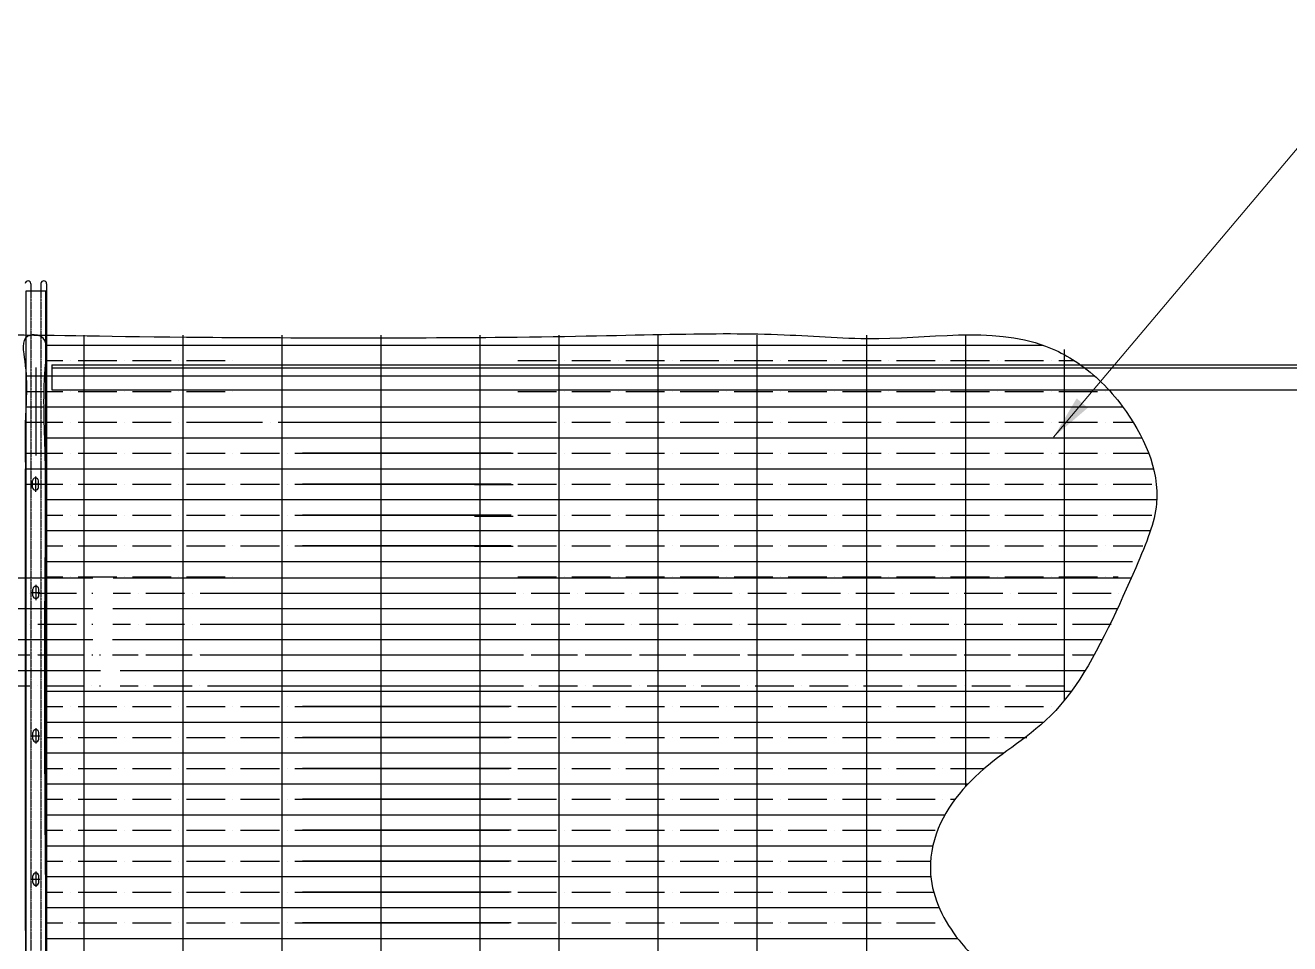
# Model space of a CAD drawing. Header units: inches. Extents: x 181346 to 1685482, y -440516 to 1273429.
# Drawn here: x 1680010 to 1682566, y 861921 to 863778 of the extents above; entities that cross this region are included whole.
import ezdxf

# ---------------------------------------------------------------- set-up
doc = ezdxf.new("R2010")
doc.units = ezdxf.units.IN
doc.header["$LTSCALE"] = 10
doc.header["$MEASUREMENT"] = 0
doc.linetypes.add('CONTINOUS', pattern=[0])
doc.linetypes.add('HIDDEN2', pattern=[0.1875, 0.125, -0.0625])
doc.layers.get('0').update_dxf_attribs({"lineweight": 0})
doc.layers.add('@NEW DIMENSION', color=1, linetype='CONTINOUS', lineweight=5)
for name, color, linetype in [('DIM200', 2, 'Continuous'), ('HATCH', 9, 'Continuous'), ('STRUCT BEAM INT', 5, 'HIDDEN2'), ('STRUCT REINF', 4, 'Continuous')]:
    doc.layers.add(name, color=color, linetype=linetype)
doc.styles.add('ROMANS', font='romans.shx', dxfattribs={"width": 0.8})
doc.dimstyles.new('Scale30', dxfattribs={"dimscale": 30, "dimtxt": 3, "dimasz": 3, "dimexe": 0.5, "dimexo": 0.5, "dimgap": 1, "dimtad": 1, "dimdec": 0, "dimzin": 0, "dimdsep": 46, "dimtxsty": 'ROMANS', "dimcen": 2, "dimclrd": 4, "dimclre": 2, "dimclrt": 1, "dimadec": 0, "dimazin": 0, "dimtfac": 1, "dimtdec": 0, "dimtofl": 0, "dimtmove": 0, "dimatfit": 3, "dimfxl": 1, "dimtolj": 1, "dimtzin": 0, "dimlwd": 5, "dimlwe": 5, "dimarcsym": 0})

# ---------------------------------------------------------------- blocks, each defined once
blk = doc.blocks.new('RFTYUJK')
at = {"layer": 'DIM200', "color": 4}
for p, q in [((76250.4, 62178.8), (76267.2, 62178.8)), ((76252.9, 62172), (76252.9, 62185.5)), ((76258.9, 62194.1), (76258.9, 62163.2)), ((76264.9, 62172), (76264.9, 62185.5))]:
    blk.add_line(p, q, dxfattribs=at)
for centre, start, end in [((76258.9, 62185.2), 3.0108, 176.9892), ((76258.9, 62172.3), 183.0108, 356.9892)]:
    blk.add_arc(centre, 6.01, start, end, dxfattribs=at)

msp = doc.modelspace()

# ---------------------------------------------------------------- linework, layer by layer
for p in [(1680128.8, 862951), (1680128.8, 862751), (1680128.8, 862551), (1680128.8, 862351), (1680128.8, 862150.9), (1680128.8, 861950.9)]:
    msp.add_point(p)
at = {"layer": 'DIM200'}
msp.add_line((1680011.8, 863241), (1680051.8, 863241), dxfattribs=at)
at = {"layer": 'DIM200', "color": 4}
for p, q in [((1680021.6, 863255.5), (1680021.6, 863241)), ((1680042, 863255.7), (1680042, 863241)), ((1680053.3, 863255.3), (1680053.3, 860841.1))]:
    msp.add_line(p, q, dxfattribs=at)
at = {"layer": 'DIM200', "color": 5, "linetype": 'HIDDEN2', "ltscale": 0.5}
for p, q in [((1680021.6, 863241), (1680021.6, 860841.1)), ((1680042, 863241), (1680042, 860841.1))]:
    msp.add_line(p, q, dxfattribs=at)
at = {"layer": 'DIM200', "lineweight": 0}
for p, q in [((1680101.9, 863100.1), (1680101.9, 863100.1)), ((1680320.6, 863037.6), (1680320.6, 863037.6)), ((1680430, 863037.6), (1680430, 863037.6)), ((1680101.9, 862400.1), (1680101.9, 862400.1)), ((1681646.3, 862337.6), (1681646.3, 862337.6)), ((1681865, 862337.6), (1681865, 862337.6)), ((1681646.3, 862275.1), (1681646.3, 862275.1)), ((1681646.3, 862212.6), (1681646.3, 862212.6)), ((1681865, 862212.6), (1681865, 862212.6)), ((1681646.3, 862150.1), (1681646.3, 862150.1)), ((1681646.3, 862087.6), (1681646.3, 862087.6)), ((1681646.3, 862025.1), (1681646.3, 862025.1)), ((1681646.3, 861962.6), (1681646.3, 861962.6)), ((1681865, 861962.6), (1681865, 861962.6))]:
    msp.add_line(p, q, dxfattribs=at)
at = {"layer": 'DIM200', "color": 4}
for centre in [(1680015.9, 863255.4), (1680047.6, 863255.4)]:
    msp.add_arc(centre, 5.65, 358.7406, 177.1548, dxfattribs=at)
at = {"layer": 'HATCH', "color": 252, "true_color": 0x878787}
for p, q in [((1680052.4, 863131.3), (1681145.8, 863131.3)), ((1680128.8, 863151), (1680128.8, 860841.1)), ((1680328.8, 863151), (1680328.8, 860841.1)), ((1680528.8, 863151), (1680528.8, 860841.1)), ((1680728.8, 863151), (1680728.8, 860841.1)), ((1680928.8, 863151), (1680928.8, 860841.1)), ((1681088.8, 863151), (1681088.8, 860841.1)), ((1681145.8, 863131.3), (1682066.5, 863131.3)), ((1681288.8, 863151), (1681288.8, 860841.1)), ((1681488.8, 863151), (1681488.8, 860841.1)), ((1681710.3, 863151), (1681710.3, 860841.1)), ((1681910.3, 863151), (1681910.3, 862237.6)), ((1682110.3, 863122.5), (1682110.3, 862412.5)), ((1680031.8, 863085.6), (1680031.8, 862907.8)), ((1680052, 863100.1), (1680086.3, 863100.1)), ((1680117.5, 863100.1), (1680195.6, 863100.1)), ((1680211.3, 863100.1), (1680211.3, 863100.1)), ((1680226.9, 863100.1), (1680305, 863100.1)), ((1680320.6, 863100.1), (1680320.6, 863100.1)), ((1680336.3, 863100.1), (1680414.4, 863100.1)), ((1680430, 863100.1), (1680430, 863100.1)), ((1681005.6, 863100.1), (1681083.8, 863100.1)), ((1681099.4, 863100.1), (1681099.4, 863100.1)), ((1681115, 863100.1), (1681145.8, 863100.1)), ((1681145.8, 863100.1), (1681193.1, 863100.1)), ((1681208.8, 863100.1), (1681208.8, 863100.1)), ((1681224.4, 863100.1), (1681302.5, 863100.1)), ((1681318.1, 863100.1), (1681318.1, 863100.1)), ((1681333.8, 863100.1), (1681411.9, 863100.1)), ((1681427.5, 863100.1), (1681427.5, 863100.1)), ((1681443.1, 863100.1), (1681521.3, 863100.1)), ((1681536.9, 863100.1), (1681536.9, 863100.1)), ((1681552.5, 863100.1), (1681630.6, 863100.1)), ((1681646.3, 863100.1), (1681646.3, 863100.1)), ((1681661.9, 863100.1), (1681740, 863100.1)), ((1681755.6, 863100.1), (1681755.6, 863100.1)), ((1681771.3, 863100.1), (1681849.4, 863100.1)), ((1681865, 863100.1), (1681865, 863100.1)), ((1681880.6, 863100.1), (1681958.8, 863100.1)), ((1681974.4, 863100.1), (1681974.4, 863100.1)), ((1681990, 863100.1), (1682068.1, 863100.1)), ((1682083.8, 863100.1), (1682083.8, 863100.1)), ((1682099.4, 863100.1), (1682130.1, 863100.1)), ((1680012.1, 863068.8), (1680049.6, 863068.8)), ((1680050.3, 863068.8), (1681145.8, 863068.8)), ((1681145.8, 863068.8), (1682171.4, 863068.8)), ((1680012.7, 863037.6), (1680048.3, 863037.6)), ((1680050.3, 863037.6), (1680086.3, 863037.6)), ((1680101.9, 863037.6), (1680101.9, 863037.6)), ((1680117.5, 863037.6), (1680195.6, 863037.6)), ((1680211.3, 863037.6), (1680211.3, 863037.6)), ((1680226.9, 863037.6), (1680305, 863037.6)), ((1680336.3, 863037.6), (1680414.4, 863037.6)), ((1681005.6, 863037.6), (1681083.8, 863037.6)), ((1681099.4, 863037.6), (1681099.4, 863037.6)), ((1681115, 863037.6), (1681145.8, 863037.6)), ((1681145.8, 863037.6), (1681193.1, 863037.6)), ((1681208.8, 863037.6), (1681208.8, 863037.6)), ((1681224.4, 863037.6), (1681302.5, 863037.6)), ((1681318.1, 863037.6), (1681318.1, 863037.6)), ((1681333.8, 863037.6), (1681411.9, 863037.6)), ((1681427.5, 863037.6), (1681427.5, 863037.6)), ((1681443.1, 863037.6), (1681521.3, 863037.6)), ((1681536.9, 863037.6), (1681536.9, 863037.6)), ((1681552.5, 863037.6), (1681630.6, 863037.6)), ((1681646.3, 863037.6), (1681646.3, 863037.6)), ((1681661.9, 863037.6), (1681740, 863037.6)), ((1681755.6, 863037.6), (1681755.6, 863037.6)), ((1681771.3, 863037.6), (1681849.4, 863037.6)), ((1681865, 863037.6), (1681865, 863037.6)), ((1681880.6, 863037.6), (1681958.8, 863037.6)), ((1681974.4, 863037.6), (1681974.4, 863037.6)), ((1681990, 863037.6), (1682068.1, 863037.6)), ((1682083.8, 863037.6), (1682083.8, 863037.6)), ((1682099.4, 863037.6), (1682177.5, 863037.6)), ((1682193.1, 863037.6), (1682193.1, 863037.6)), ((1680011.5, 863006.3), (1680048.1, 863006.3)), ((1680050.3, 863006.3), (1681145.8, 863006.3)), ((1681145.8, 863006.3), (1682228.5, 863006.3)), ((1680010.3, 862975.1), (1680048.8, 862975.1)), ((1680050.3, 862975.1), (1680086.3, 862975.1)), ((1680101.9, 862975.1), (1680101.9, 862975.1)), ((1680117.5, 862975.1), (1680195.6, 862975.1)), ((1680211.3, 862975.1), (1680211.3, 862975.1)), ((1680226.9, 862975.1), (1680305, 862975.1)), ((1680320.6, 862975.1), (1680320.6, 862975.1)), ((1680336.3, 862975.1), (1680414.4, 862975.1)), ((1680411.9, 862975.1), (1680490, 862975.1)), ((1680430, 862975.1), (1680430, 862975.1)), ((1680505.6, 862975.1), (1680505.6, 862975.1)), ((1680521.3, 862975.1), (1680599.4, 862975.1)), ((1680568.1, 862975.1), (1680646.3, 862975.1)), ((1680615, 862975.1), (1680615, 862975.1)), ((1680630.6, 862975.1), (1680708.8, 862975.1)), ((1680661.9, 862975.1), (1680661.9, 862975.1)), ((1680677.5, 862975.1), (1680755.6, 862975.1)), ((1680724.4, 862975.1), (1680724.4, 862975.1)), ((1680740, 862975.1), (1680770.8, 862975.1)), ((1680770.8, 862975.1), (1680818.1, 862975.1)), ((1680771.3, 862975.1), (1680771.3, 862975.1)), ((1680786.9, 862975.1), (1680865, 862975.1)), ((1680833.8, 862975.1), (1680833.8, 862975.1)), ((1680849.4, 862975.1), (1680927.5, 862975.1)), ((1680880.6, 862975.1), (1680880.6, 862975.1)), ((1680896.3, 862975.1), (1680974.4, 862975.1)), ((1680943.1, 862975.1), (1680943.1, 862975.1)), ((1680958.8, 862975.1), (1681036.9, 862975.1)), ((1680990, 862975.1), (1680990, 862975.1)), ((1681005.6, 862975.1), (1681083.8, 862975.1)), ((1681052.5, 862975.1), (1681052.5, 862975.1)), ((1681099.4, 862975.1), (1681099.4, 862975.1)), ((1681115, 862975.1), (1681145.8, 862975.1)), ((1681145.8, 862975.1), (1681193.1, 862975.1)), ((1681208.8, 862975.1), (1681208.8, 862975.1)), ((1681224.4, 862975.1), (1681302.5, 862975.1)), ((1681318.1, 862975.1), (1681318.1, 862975.1)), ((1681333.8, 862975.1), (1681411.9, 862975.1)), ((1681427.5, 862975.1), (1681427.5, 862975.1)), ((1681443.1, 862975.1), (1681521.3, 862975.1)), ((1681536.9, 862975.1), (1681536.9, 862975.1)), ((1681552.5, 862975.1), (1681630.6, 862975.1)), ((1681646.3, 862975.1), (1681646.3, 862975.1)), ((1681661.9, 862975.1), (1681740, 862975.1)), ((1681755.6, 862975.1), (1681755.6, 862975.1)), ((1681771.3, 862975.1), (1681849.4, 862975.1)), ((1681865, 862975.1), (1681865, 862975.1)), ((1681880.6, 862975.1), (1681958.8, 862975.1)), ((1681974.4, 862975.1), (1681974.4, 862975.1)), ((1681990, 862975.1), (1682068.1, 862975.1)), ((1682083.8, 862975.1), (1682083.8, 862975.1)), ((1682099.4, 862975.1), (1682177.5, 862975.1)), ((1682193.1, 862975.1), (1682193.1, 862975.1)), ((1682208.8, 862975.1), (1682249.7, 862975.1)), ((1680050.3, 862943.8), (1681145.8, 862943.8)), ((1681145.8, 862943.8), (1682267.2, 862943.8)), ((1680010.3, 862912.6), (1680050.7, 862912.6)), ((1680050.7, 862912.6), (1680086.3, 862912.6)), ((1680101.9, 862912.6), (1680101.9, 862912.6)), ((1680117.5, 862912.6), (1680195.6, 862912.6)), ((1680211.3, 862912.6), (1680211.3, 862912.6)), ((1680226.9, 862912.6), (1680305, 862912.6)), ((1680320.6, 862912.6), (1680320.6, 862912.6)), ((1680336.3, 862912.6), (1680414.4, 862912.6)), ((1680430, 862912.6), (1680430, 862912.6)), ((1680445.6, 862912.6), (1680523.8, 862912.6)), ((1680539.4, 862912.6), (1680539.4, 862912.6)), ((1680555, 862912.6), (1680633.1, 862912.6)), ((1680992.5, 862912.6), (1680570.6, 862912.6)), ((1680586.3, 862912.6), (1680586.3, 862912.6)), ((1680601.9, 862912.6), (1680680, 862912.6)), ((1680648.8, 862912.6), (1680648.8, 862912.6)), ((1680664.4, 862912.6), (1680695.2, 862912.6)), ((1680695.2, 862912.6), (1680742.5, 862912.6)), ((1680695.6, 862912.6), (1680695.6, 862912.6)), ((1680711.3, 862912.6), (1680789.4, 862912.6)), ((1680758.1, 862912.6), (1680758.1, 862912.6)), ((1680773.8, 862912.6), (1680851.9, 862912.6)), ((1680805, 862912.6), (1680805, 862912.6)), ((1680820.6, 862912.6), (1680898.8, 862912.6)), ((1680867.5, 862912.6), (1680867.5, 862912.6)), ((1680883.1, 862912.6), (1680961.3, 862912.6)), ((1680914.4, 862912.6), (1680914.4, 862912.6)), ((1680918, 862912.6), (1680996.1, 862912.6)), ((1680976.9, 862912.6), (1680976.9, 862912.6)), ((1681005.6, 862912.6), (1681083.8, 862912.6)), ((1681099.4, 862912.6), (1681099.4, 862912.6)), ((1681115, 862912.6), (1681145.8, 862912.6)), ((1681145.8, 862912.6), (1681193.1, 862912.6)), ((1681208.8, 862912.6), (1681208.8, 862912.6)), ((1681224.4, 862912.6), (1681302.5, 862912.6)), ((1681318.1, 862912.6), (1681318.1, 862912.6)), ((1681333.8, 862912.6), (1681411.9, 862912.6)), ((1681427.5, 862912.6), (1681427.5, 862912.6)), ((1681443.1, 862912.6), (1681521.3, 862912.6)), ((1681536.9, 862912.6), (1681536.9, 862912.6)), ((1681552.5, 862912.6), (1681630.6, 862912.6)), ((1681646.3, 862912.6), (1681646.3, 862912.6)), ((1681661.9, 862912.6), (1681740, 862912.6)), ((1681755.6, 862912.6), (1681755.6, 862912.6)), ((1681771.3, 862912.6), (1681849.4, 862912.6)), ((1681865, 862912.6), (1681865, 862912.6)), ((1681880.6, 862912.6), (1681958.8, 862912.6)), ((1681974.4, 862912.6), (1681974.4, 862912.6)), ((1681990, 862912.6), (1682068.1, 862912.6)), ((1682083.8, 862912.6), (1682083.8, 862912.6)), ((1682099.4, 862912.6), (1682177.5, 862912.6)), ((1682193.1, 862912.6), (1682193.1, 862912.6)), ((1682208.8, 862912.6), (1682280.8, 862912.6)), ((1680010.4, 862881.3), (1680051.1, 862881.3)), ((1680051.1, 862881.3), (1681145.8, 862881.3)), ((1681145.8, 862881.3), (1682290.6, 862881.3)), ((1680010.3, 862850.1), (1680051.3, 862850.1)), ((1680051.3, 862850.1), (1680086.3, 862850.1)), ((1680055, 862850.1), (1680055, 862850.1)), ((1680101.9, 862850.1), (1680101.9, 862850.1)), ((1680117.5, 862850.1), (1680195.6, 862850.1)), ((1680211.3, 862850.1), (1680211.3, 862850.1)), ((1680226.9, 862850.1), (1680305, 862850.1)), ((1680320.6, 862850.1), (1680320.6, 862850.1)), ((1680336.3, 862850.1), (1680414.4, 862850.1)), ((1680430, 862850.1), (1680430, 862850.1)), ((1680445.6, 862850.1), (1680523.8, 862850.1)), ((1680539.4, 862850.1), (1680539.4, 862850.1)), ((1680555, 862850.1), (1680633.1, 862850.1)), ((1680992.5, 862850.1), (1680570.6, 862850.1)), ((1680586.3, 862850.1), (1680586.3, 862850.1)), ((1680601.9, 862850.1), (1680680, 862850.1)), ((1680648.8, 862850.1), (1680648.8, 862850.1)), ((1680664.4, 862850.1), (1680695.2, 862850.1)), ((1680695.2, 862850.1), (1680742.5, 862850.1)), ((1680695.6, 862850.1), (1680695.6, 862850.1)), ((1680711.3, 862850.1), (1680789.4, 862850.1)), ((1680758.1, 862850.1), (1680758.1, 862850.1)), ((1680773.8, 862850.1), (1680851.9, 862850.1)), ((1680805, 862850.1), (1680805, 862850.1)), ((1680820.6, 862850.1), (1680898.8, 862850.1)), ((1680867.5, 862850.1), (1680867.5, 862850.1)), ((1680883.1, 862850.1), (1680961.3, 862850.1)), ((1680914.4, 862850.1), (1680914.4, 862850.1)), ((1680918, 862849.2), (1680996.1, 862849.2)), ((1680976.9, 862850.1), (1680976.9, 862850.1)), ((1681005.6, 862850.1), (1681083.8, 862850.1)), ((1681099.4, 862850.1), (1681099.4, 862850.1)), ((1681115, 862850.1), (1681145.8, 862850.1)), ((1681145.8, 862850.1), (1681193.1, 862850.1)), ((1681208.8, 862850.1), (1681208.8, 862850.1)), ((1681224.4, 862850.1), (1681302.5, 862850.1)), ((1681318.1, 862850.1), (1681318.1, 862850.1)), ((1681333.8, 862850.1), (1681411.9, 862850.1)), ((1681427.5, 862850.1), (1681427.5, 862850.1)), ((1681443.1, 862850.1), (1681521.3, 862850.1)), ((1681536.9, 862850.1), (1681536.9, 862850.1)), ((1681552.5, 862850.1), (1681630.6, 862850.1)), ((1681646.3, 862850.1), (1681646.3, 862850.1)), ((1681661.9, 862850.1), (1681740, 862850.1)), ((1681755.6, 862850.1), (1681755.6, 862850.1)), ((1681771.3, 862850.1), (1681849.4, 862850.1)), ((1681865, 862850.1), (1681865, 862850.1)), ((1681880.6, 862850.1), (1681958.8, 862850.1)), ((1681974.4, 862850.1), (1681974.4, 862850.1)), ((1681990, 862850.1), (1682068.1, 862850.1)), ((1682083.8, 862850.1), (1682083.8, 862850.1)), ((1682099.4, 862850.1), (1682177.5, 862850.1)), ((1682193.1, 862850.1), (1682193.1, 862850.1)), ((1682208.8, 862850.1), (1682286.9, 862850.1)), ((1680051.2, 862818.8), (1681145.8, 862818.8)), ((1681145.8, 862818.8), (1682297, 862818.8)), ((1680051, 862787.6), (1680086.3, 862787.6)), ((1680055, 862787.6), (1680055, 862787.6)), ((1680101.9, 862787.6), (1680101.9, 862787.6)), ((1680117.5, 862787.6), (1680195.6, 862787.6)), ((1680211.3, 862787.6), (1680211.3, 862787.6)), ((1680226.9, 862787.6), (1680305, 862787.6)), ((1680320.6, 862787.6), (1680320.6, 862787.6)), ((1680336.3, 862787.6), (1680414.4, 862787.6)), ((1680430, 862787.6), (1680430, 862787.6)), ((1680445.6, 862787.6), (1680523.8, 862787.6)), ((1680539.4, 862787.6), (1680539.4, 862787.6)), ((1680555, 862787.6), (1680633.1, 862787.6)), ((1680992.5, 862787.6), (1680570.6, 862787.6)), ((1680586.3, 862787.6), (1680586.3, 862787.6)), ((1680601.9, 862787.6), (1680680, 862787.6)), ((1680648.8, 862787.6), (1680648.8, 862787.6)), ((1680664.4, 862787.6), (1680695.2, 862787.6)), ((1680695.2, 862787.6), (1680742.5, 862787.6)), ((1680695.6, 862787.6), (1680695.6, 862787.6)), ((1680711.3, 862787.6), (1680789.4, 862787.6)), ((1680758.1, 862787.6), (1680758.1, 862787.6)), ((1680773.8, 862787.6), (1680851.9, 862787.6)), ((1680805, 862787.6), (1680805, 862787.6)), ((1680820.6, 862787.6), (1680898.8, 862787.6)), ((1680867.5, 862787.6), (1680867.5, 862787.6)), ((1680883.1, 862787.6), (1680961.3, 862787.6)), ((1680914.4, 862787.6), (1680914.4, 862787.6)), ((1680918, 862785), (1680996.1, 862785)), ((1680976.9, 862787.6), (1680976.9, 862787.6)), ((1681005.6, 862787.6), (1681083.8, 862787.6)), ((1681099.4, 862787.6), (1681099.4, 862787.6)), ((1681115, 862787.6), (1681145.8, 862787.6)), ((1681145.8, 862787.6), (1681193.1, 862787.6)), ((1681208.8, 862787.6), (1681208.8, 862787.6)), ((1681224.4, 862787.6), (1681302.5, 862787.6)), ((1681318.1, 862787.6), (1681318.1, 862787.6)), ((1681333.8, 862787.6), (1681411.9, 862787.6)), ((1681427.5, 862787.6), (1681427.5, 862787.6)), ((1681443.1, 862787.6), (1681521.3, 862787.6)), ((1681536.9, 862787.6), (1681536.9, 862787.6)), ((1681552.5, 862787.6), (1681630.6, 862787.6)), ((1681646.3, 862787.6), (1681646.3, 862787.6)), ((1681661.9, 862787.6), (1681740, 862787.6)), ((1681755.6, 862787.6), (1681755.6, 862787.6)), ((1681771.3, 862787.6), (1681849.4, 862787.6)), ((1681865, 862787.6), (1681865, 862787.6)), ((1681880.6, 862787.6), (1681958.8, 862787.6)), ((1681974.4, 862787.6), (1681974.4, 862787.6)), ((1681990, 862787.6), (1682068.1, 862787.6)), ((1682083.8, 862787.6), (1682083.8, 862787.6)), ((1682099.4, 862787.6), (1682177.5, 862787.6)), ((1682193.1, 862787.6), (1682193.1, 862787.6)), ((1682208.8, 862787.6), (1682286.9, 862787.6)), ((1680050.7, 862756.3), (1681145.8, 862756.3)), ((1681145.8, 862756.3), (1682283.7, 862756.3)), ((1680050.4, 862725.1), (1680086.3, 862725.1)), ((1680101.9, 862725.1), (1680101.9, 862725.1)), ((1680117.5, 862725.1), (1680195.6, 862725.1)), ((1680211.3, 862725.1), (1680211.3, 862725.1)), ((1680226.9, 862725.1), (1680305, 862725.1)), ((1680320.6, 862725.1), (1680320.6, 862725.1)), ((1680336.3, 862725.1), (1680414.4, 862725.1)), ((1680430, 862725.1), (1680430, 862725.1)), ((1680445.6, 862725.1), (1680523.8, 862725.1)), ((1680539.4, 862725.1), (1680539.4, 862725.1)), ((1680555, 862725.1), (1680633.1, 862725.1)), ((1680992.5, 862725.1), (1680570.6, 862725.1)), ((1680586.3, 862725.1), (1680586.3, 862725.1)), ((1680601.9, 862725.1), (1680680, 862725.1)), ((1680648.8, 862725.1), (1680648.8, 862725.1)), ((1680664.4, 862725.1), (1680695.2, 862725.1)), ((1680695.2, 862725.1), (1680742.5, 862725.1)), ((1680695.6, 862725.1), (1680695.6, 862725.1)), ((1680711.3, 862725.1), (1680789.4, 862725.1)), ((1680758.1, 862725.1), (1680758.1, 862725.1)), ((1680773.8, 862725.1), (1680851.9, 862725.1)), ((1680805, 862725.1), (1680805, 862725.1)), ((1680820.6, 862725.1), (1680898.8, 862725.1)), ((1680867.5, 862725.1), (1680867.5, 862725.1)), ((1680883.1, 862725.1), (1680961.3, 862725.1)), ((1680914.4, 862725.1), (1680914.4, 862725.1)), ((1680918, 862724.3), (1680996.1, 862724.3)), ((1680976.9, 862725.1), (1680976.9, 862725.1)), ((1681005.6, 862725.1), (1681083.8, 862725.1)), ((1681099.4, 862725.1), (1681099.4, 862725.1)), ((1681115, 862725.1), (1681145.8, 862725.1)), ((1681145.8, 862725.1), (1681193.1, 862725.1)), ((1681208.8, 862725.1), (1681208.8, 862725.1)), ((1681224.4, 862725.1), (1681302.5, 862725.1)), ((1681318.1, 862725.1), (1681318.1, 862725.1)), ((1681333.8, 862725.1), (1681411.9, 862725.1)), ((1681427.5, 862725.1), (1681427.5, 862725.1)), ((1681443.1, 862725.1), (1681521.3, 862725.1)), ((1681536.9, 862725.1), (1681536.9, 862725.1)), ((1681552.5, 862725.1), (1681630.6, 862725.1)), ((1681646.3, 862725.1), (1681646.3, 862725.1)), ((1681661.9, 862725.1), (1681740, 862725.1)), ((1681755.6, 862725.1), (1681755.6, 862725.1)), ((1681771.3, 862725.1), (1681849.4, 862725.1)), ((1681865, 862725.1), (1681865, 862725.1)), ((1681880.6, 862725.1), (1681958.8, 862725.1)), ((1681974.4, 862725.1), (1681974.4, 862725.1)), ((1681990, 862725.1), (1682068.1, 862725.1)), ((1682083.8, 862725.1), (1682083.8, 862725.1)), ((1682099.4, 862725.1), (1682177.5, 862725.1)), ((1682193.1, 862725.1), (1682193.1, 862725.1)), ((1682208.8, 862725.1), (1682269.2, 862725.1)), ((1680050.3, 862693.8), (1681145.8, 862693.8)), ((1681145.8, 862693.8), (1682248.3, 862693.8)), ((1679716.8, 862660.8), (1680146.8, 862660.8)), ((1680050.3, 862662.6), (1680086.3, 862662.6)), ((1680101.9, 862662.6), (1680101.9, 862662.6)), ((1680117.5, 862662.6), (1680195.6, 862662.6)), ((1680187.8, 862660.8), (1681282.4, 862660.8)), ((1680211.3, 862662.6), (1680211.3, 862662.6)), ((1680226.9, 862662.6), (1680305, 862662.6)), ((1680320.6, 862662.6), (1680320.6, 862662.6)), ((1680336.3, 862662.6), (1680414.4, 862662.6)), ((1680430, 862662.6), (1680430, 862662.6)), ((1681005.6, 862662.6), (1681083.8, 862662.6)), ((1681099.4, 862662.6), (1681099.4, 862662.6)), ((1681115, 862662.6), (1681145.8, 862662.6)), ((1681145.8, 862662.6), (1681193.1, 862662.6)), ((1681208.8, 862662.6), (1681208.8, 862662.6)), ((1681224.4, 862662.6), (1681302.5, 862662.6)), ((1681282.4, 862660.8), (1682245.8, 862660.8)), ((1681318.1, 862662.6), (1681318.1, 862662.6)), ((1681333.8, 862662.6), (1681411.9, 862662.6)), ((1681427.5, 862662.6), (1681427.5, 862662.6)), ((1681443.1, 862662.6), (1681521.3, 862662.6)), ((1681536.9, 862662.6), (1681536.9, 862662.6)), ((1681552.5, 862662.6), (1681630.6, 862662.6)), ((1681646.3, 862662.6), (1681646.3, 862662.6)), ((1681661.9, 862662.6), (1681740, 862662.6)), ((1681755.6, 862662.6), (1681755.6, 862662.6)), ((1681771.3, 862662.6), (1681849.4, 862662.6)), ((1681865, 862662.6), (1681865, 862662.6)), ((1681880.6, 862662.6), (1681958.8, 862662.6)), ((1681974.4, 862662.6), (1681974.4, 862662.6)), ((1681990, 862662.6), (1682068.1, 862662.6)), ((1682083.8, 862662.6), (1682083.8, 862662.6)), ((1682099.4, 862662.6), (1682177.5, 862662.6)), ((1682193.1, 862662.6), (1682193.1, 862662.6)), ((1682208.8, 862662.6), (1682219.4, 862662.6)), ((1680019.7, 862629.5), (1680019.7, 862629.5)), ((1680035.4, 862629.5), (1680113.5, 862629.5)), ((1680129.1, 862629.5), (1680129.1, 862629.5)), ((1680144.7, 862629.5), (1680146.8, 862629.5)), ((1680187.6, 862629.5), (1680222.9, 862629.5)), ((1680238.5, 862629.5), (1680238.5, 862629.5)), ((1680254.1, 862629.5), (1680332.2, 862629.5)), ((1680347.9, 862629.5), (1680347.9, 862629.5)), ((1680363.5, 862629.5), (1681001.6, 862629.5)), ((1681017.2, 862629.5), (1681017.2, 862629.5)), ((1681032.9, 862629.5), (1681111, 862629.5)), ((1681126.6, 862629.5), (1681126.6, 862629.5)), ((1681142.2, 862629.5), (1681220.4, 862629.5)), ((1681236, 862629.5), (1681236, 862629.5)), ((1681251.6, 862629.5), (1681282.4, 862629.5)), ((1681282.4, 862629.5), (1681329.7, 862629.5)), ((1681345.4, 862629.5), (1681345.4, 862629.5)), ((1681361, 862629.5), (1681439.1, 862629.5)), ((1681454.7, 862629.5), (1681454.7, 862629.5)), ((1681470.4, 862629.5), (1681548.5, 862629.5)), ((1681564.1, 862629.5), (1681564.1, 862629.5)), ((1681579.7, 862629.5), (1681657.9, 862629.5)), ((1681673.5, 862629.5), (1681673.5, 862629.5)), ((1681689.1, 862629.5), (1681767.2, 862629.5)), ((1681782.9, 862629.5), (1681782.9, 862629.5)), ((1681798.5, 862629.5), (1681876.6, 862629.5)), ((1681892.2, 862629.5), (1681892.2, 862629.5)), ((1681907.9, 862629.5), (1681986, 862629.5)), ((1682001.6, 862629.5), (1682001.6, 862629.5)), ((1682017.2, 862629.5), (1682095.4, 862629.5)), ((1682111, 862629.5), (1682111, 862629.5)), ((1682126.6, 862629.5), (1682204.7, 862629.5)), ((1682220.4, 862629.5), (1682220.4, 862629.5)), ((1679716.8, 862598.3), (1680146.8, 862598.3)), ((1680187.3, 862598.3), (1681282.4, 862598.3)), ((1681282.4, 862598.3), (1682217.6, 862598.3)), ((1680019.7, 862567), (1680019.7, 862567)), ((1680035.4, 862567), (1680113.5, 862567)), ((1680129.1, 862567), (1680129.1, 862567)), ((1680144.7, 862567), (1680146.8, 862567)), ((1680187, 862567), (1680222.9, 862567)), ((1680238.5, 862567), (1680238.5, 862567)), ((1680254.1, 862567), (1680332.2, 862567)), ((1680347.9, 862567), (1680347.9, 862567)), ((1680363.5, 862567), (1681001.6, 862567)), ((1681017.2, 862567), (1681017.2, 862567)), ((1681032.9, 862567), (1681111, 862567)), ((1681126.6, 862567), (1681126.6, 862567)), ((1681142.2, 862567), (1681220.4, 862567)), ((1681236, 862567), (1681236, 862567)), ((1681251.6, 862567), (1681282.4, 862567)), ((1681282.4, 862567), (1681329.7, 862567)), ((1681345.4, 862567), (1681345.4, 862567)), ((1681361, 862567), (1681439.1, 862567)), ((1681454.7, 862567), (1681454.7, 862567)), ((1681470.4, 862567), (1681548.5, 862567)), ((1681564.1, 862567), (1681564.1, 862567)), ((1681579.7, 862567), (1681657.9, 862567)), ((1681673.5, 862567), (1681673.5, 862567)), ((1681689.1, 862567), (1681767.2, 862567)), ((1681782.9, 862567), (1681782.9, 862567)), ((1681798.5, 862567), (1681876.6, 862567)), ((1681892.2, 862567), (1681892.2, 862567)), ((1681907.9, 862567), (1681986, 862567)), ((1682001.6, 862567), (1682001.6, 862567)), ((1682017.2, 862567), (1682095.4, 862567)), ((1682111, 862567), (1682111, 862567)), ((1682126.6, 862567), (1682204.7, 862567)), ((1679716.8, 862535.8), (1680146.8, 862535.8)), ((1680186.8, 862535.8), (1681282.4, 862535.8)), ((1681282.4, 862535.8), (1682187.2, 862535.8)), ((1679941.4, 862504.5), (1680019.6, 862504.5)), ((1680019.7, 862504.5), (1680019.7, 862504.5)), ((1680035.2, 862504.5), (1680035.2, 862504.5)), ((1680035.4, 862504.5), (1680113.5, 862504.5)), ((1680050.8, 862504.5), (1680128.9, 862504.5)), ((1680129.1, 862504.5), (1680129.1, 862504.5)), ((1680144.6, 862504.5), (1680144.6, 862504.5)), ((1680144.7, 862504.5), (1680146.8, 862504.5)), ((1680160.2, 862504.5), (1680162.3, 862504.5)), ((1680186.8, 862504.5), (1680222.9, 862504.5)), ((1680202.4, 862504.5), (1680238.3, 862504.5)), ((1680238.5, 862504.5), (1680238.5, 862504.5)), ((1680253.9, 862504.5), (1680253.9, 862504.5)), ((1680254.1, 862504.5), (1680332.2, 862504.5)), ((1680269.6, 862504.5), (1680347.7, 862504.5)), ((1680347.9, 862504.5), (1680347.9, 862504.5)), ((1680363.3, 862504.5), (1680363.3, 862504.5)), ((1680363.5, 862504.5), (1681001.6, 862504.5)), ((1680378.9, 862504.5), (1681017.1, 862504.5)), ((1681017.2, 862504.5), (1681017.2, 862504.5)), ((1681032.7, 862504.5), (1681032.7, 862504.5)), ((1681032.9, 862504.5), (1681111, 862504.5)), ((1681048.3, 862504.5), (1681126.4, 862504.5)), ((1681126.6, 862504.5), (1681126.6, 862504.5)), ((1681142.1, 862504.5), (1681142.1, 862504.5)), ((1681142.2, 862504.5), (1681220.4, 862504.5)), ((1681157.7, 862504.5), (1681235.8, 862504.5)), ((1681236, 862504.5), (1681236, 862504.5)), ((1681251.4, 862504.5), (1681251.4, 862504.5)), ((1681251.6, 862504.5), (1681282.4, 862504.5)), ((1681267.1, 862504.5), (1681297.8, 862504.5)), ((1681282.4, 862504.5), (1681329.7, 862504.5)), ((1681297.8, 862504.5), (1681345.2, 862504.5)), ((1681345.4, 862504.5), (1681345.4, 862504.5)), ((1681360.8, 862504.5), (1681360.8, 862504.5)), ((1681361, 862504.5), (1681439.1, 862504.5)), ((1681376.4, 862504.5), (1681454.6, 862504.5)), ((1681454.7, 862504.5), (1681454.7, 862504.5)), ((1681470.2, 862504.5), (1681470.2, 862504.5)), ((1681470.4, 862504.5), (1681548.5, 862504.5)), ((1681485.8, 862504.5), (1681563.9, 862504.5)), ((1681564.1, 862504.5), (1681564.1, 862504.5)), ((1681579.6, 862504.5), (1681579.6, 862504.5)), ((1681579.7, 862504.5), (1681657.9, 862504.5)), ((1681595.2, 862504.5), (1681673.3, 862504.5)), ((1681673.5, 862504.5), (1681673.5, 862504.5)), ((1681688.9, 862504.5), (1681688.9, 862504.5)), ((1681689.1, 862504.5), (1681767.2, 862504.5)), ((1681704.6, 862504.5), (1681782.7, 862504.5)), ((1681782.9, 862504.5), (1681782.9, 862504.5)), ((1681798.3, 862504.5), (1681798.3, 862504.5)), ((1681798.5, 862504.5), (1681876.6, 862504.5)), ((1681813.9, 862504.5), (1681892.1, 862504.5)), ((1681892.2, 862504.5), (1681892.2, 862504.5)), ((1681907.7, 862504.5), (1681907.7, 862504.5)), ((1681907.9, 862504.5), (1681986, 862504.5)), ((1681923.3, 862504.5), (1682001.4, 862504.5)), ((1682001.6, 862504.5), (1682001.6, 862504.5)), ((1682017.1, 862504.5), (1682017.1, 862504.5)), ((1682017.2, 862504.5), (1682095.4, 862504.5)), ((1682032.7, 862504.5), (1682110.8, 862504.5)), ((1682111, 862504.5), (1682111, 862504.5)), ((1682126.4, 862504.5), (1682126.4, 862504.5)), ((1682126.6, 862504.5), (1682170.6, 862504.5)), ((1682142.1, 862504.5), (1682170.6, 862504.5)), ((1679732.3, 862473.3), (1680162.3, 862473.3)), ((1680202.3, 862473.3), (1681297.8, 862473.3)), ((1681297.8, 862473.3), (1682152.6, 862473.3)), ((1679941.4, 862442), (1680019.6, 862442)), ((1680035.2, 862442), (1680035.2, 862442)), ((1680050.8, 862442), (1680128.9, 862442)), ((1680144.6, 862442), (1680144.6, 862442)), ((1680160.2, 862442), (1680162.3, 862442)), ((1680202.3, 862442), (1680238.3, 862442)), ((1680253.9, 862442), (1680253.9, 862442)), ((1680269.6, 862442), (1680347.7, 862442)), ((1680363.3, 862442), (1680363.3, 862442)), ((1680378.9, 862442), (1681017.1, 862442)), ((1681032.7, 862442), (1681032.7, 862442)), ((1681048.3, 862442), (1681126.4, 862442)), ((1681142.1, 862442), (1681142.1, 862442)), ((1681157.7, 862442), (1681235.8, 862442)), ((1681251.4, 862442), (1681251.4, 862442)), ((1681267.1, 862442), (1681297.8, 862442)), ((1681297.8, 862442), (1681345.2, 862442)), ((1681360.8, 862442), (1681360.8, 862442)), ((1681376.4, 862442), (1681454.6, 862442)), ((1681470.2, 862442), (1681470.2, 862442)), ((1681485.8, 862442), (1681563.9, 862442)), ((1681579.6, 862442), (1681579.6, 862442)), ((1681595.2, 862442), (1681673.3, 862442)), ((1681688.9, 862442), (1681688.9, 862442)), ((1681704.6, 862442), (1681782.7, 862442)), ((1681798.3, 862442), (1681798.3, 862442)), ((1681813.9, 862442), (1681892.1, 862442)), ((1681907.7, 862442), (1681907.7, 862442)), ((1681923.3, 862442), (1682001.4, 862442)), ((1682017.1, 862442), (1682017.1, 862442)), ((1682032.7, 862442), (1682110.8, 862442)), ((1682126.4, 862442), (1682126.4, 862442)), ((1680050.3, 862431.3), (1681145.8, 862431.3)), ((1681145.8, 862431.3), (1682124.9, 862431.3)), ((1680050.3, 862400.1), (1680086.3, 862400.1)), ((1680117.5, 862400.1), (1680195.6, 862400.1)), ((1680211.3, 862400.1), (1680211.3, 862400.1)), ((1680226.9, 862400.1), (1680305, 862400.1)), ((1680320.6, 862400.1), (1680320.6, 862400.1)), ((1680336.3, 862400.1), (1680414.4, 862400.1)), ((1680430, 862400.1), (1680430, 862400.1)), ((1680445.6, 862400.1), (1680523.8, 862400.1)), ((1680539.4, 862400.1), (1680539.4, 862400.1)), ((1680555, 862400.1), (1680633.1, 862400.1)), ((1680992.5, 862400.1), (1680570.6, 862400.1)), ((1680586.3, 862400.1), (1680586.3, 862400.1)), ((1680601.9, 862400.1), (1680680, 862400.1)), ((1680648.8, 862400.1), (1680648.8, 862400.1)), ((1680664.4, 862400.1), (1680695.2, 862400.1)), ((1680695.2, 862400.1), (1680742.5, 862400.1)), ((1680695.6, 862400.1), (1680695.6, 862400.1)), ((1680711.3, 862400.1), (1680789.4, 862400.1)), ((1680758.1, 862400.1), (1680758.1, 862400.1)), ((1680773.8, 862400.1), (1680851.9, 862400.1)), ((1680805, 862400.1), (1680805, 862400.1)), ((1680820.6, 862400.1), (1680898.8, 862400.1)), ((1680867.5, 862400.1), (1680867.5, 862400.1)), ((1680883.1, 862400.1), (1680961.3, 862400.1)), ((1680910.3, 862400.1), (1680988.4, 862400.1)), ((1680914.4, 862400.1), (1680914.4, 862400.1)), ((1680976.9, 862400.1), (1680976.9, 862400.1)), ((1681004.1, 862400.1), (1681004.1, 862400.1)), ((1681005.6, 862400.1), (1681083.8, 862400.1)), ((1681099.4, 862400.1), (1681099.4, 862400.1)), ((1681115, 862400.1), (1681145.8, 862400.1)), ((1681145.8, 862400.1), (1681193.1, 862400.1)), ((1681208.8, 862400.1), (1681208.8, 862400.1)), ((1681224.4, 862400.1), (1681302.5, 862400.1)), ((1681318.1, 862400.1), (1681318.1, 862400.1)), ((1681333.8, 862400.1), (1681411.9, 862400.1)), ((1681427.5, 862400.1), (1681427.5, 862400.1)), ((1681443.1, 862400.1), (1681521.3, 862400.1)), ((1681536.9, 862400.1), (1681536.9, 862400.1)), ((1681552.5, 862400.1), (1681630.6, 862400.1)), ((1681646.3, 862400.1), (1681646.3, 862400.1)), ((1681661.9, 862400.1), (1681740, 862400.1)), ((1681755.6, 862400.1), (1681755.6, 862400.1)), ((1681771.3, 862400.1), (1681849.4, 862400.1)), ((1681865, 862400.1), (1681865, 862400.1)), ((1681880.6, 862400.1), (1681958.8, 862400.1)), ((1681974.4, 862400.1), (1681974.4, 862400.1)), ((1681990, 862400.1), (1682068.1, 862400.1)), ((1682083.8, 862400.1), (1682083.8, 862400.1)), ((1682099.4, 862400.1), (1682099.8, 862400.1)), ((1680050.3, 862368.8), (1681145.8, 862368.8)), ((1681145.8, 862368.8), (1682069, 862368.8)), ((1680050.3, 862337.6), (1680086.3, 862337.6)), ((1680101.9, 862337.6), (1680101.9, 862337.6)), ((1680117.5, 862337.6), (1680195.6, 862337.6)), ((1680211.3, 862337.6), (1680211.3, 862337.6)), ((1680226.9, 862337.6), (1680305, 862337.6)), ((1680320.6, 862337.6), (1680320.6, 862337.6)), ((1680336.3, 862337.6), (1680414.4, 862337.6)), ((1680430, 862337.6), (1680430, 862337.6)), ((1680445.6, 862337.6), (1680523.8, 862337.6)), ((1680539.4, 862337.6), (1680539.4, 862337.6)), ((1680555, 862337.6), (1680633.1, 862337.6)), ((1680992.5, 862337.6), (1680570.6, 862337.6)), ((1680586.3, 862337.6), (1680586.3, 862337.6)), ((1680601.9, 862337.6), (1680680, 862337.6)), ((1680648.8, 862337.6), (1680648.8, 862337.6)), ((1680664.4, 862337.6), (1680695.2, 862337.6)), ((1680695.2, 862337.6), (1680742.5, 862337.6)), ((1680695.6, 862337.6), (1680695.6, 862337.6)), ((1680711.3, 862337.6), (1680789.4, 862337.6)), ((1680758.1, 862337.6), (1680758.1, 862337.6)), ((1680773.8, 862337.6), (1680851.9, 862337.6)), ((1680805, 862337.6), (1680805, 862337.6)), ((1680820.6, 862337.6), (1680898.8, 862337.6)), ((1680867.5, 862337.6), (1680867.5, 862337.6)), ((1680883.1, 862337.6), (1680961.3, 862337.6)), ((1680910.3, 862337.6), (1680988.4, 862337.6)), ((1680914.4, 862337.6), (1680914.4, 862337.6)), ((1680976.9, 862337.6), (1680976.9, 862337.6)), ((1681005.6, 862337.6), (1681083.8, 862337.6)), ((1681099.4, 862337.6), (1681099.4, 862337.6)), ((1681115, 862337.6), (1681145.8, 862337.6)), ((1681145.8, 862337.6), (1681193.1, 862337.6)), ((1681208.8, 862337.6), (1681208.8, 862337.6)), ((1681224.4, 862337.6), (1681302.5, 862337.6)), ((1681318.1, 862337.6), (1681318.1, 862337.6)), ((1681333.8, 862337.6), (1681411.9, 862337.6)), ((1681427.5, 862337.6), (1681427.5, 862337.6)), ((1681443.1, 862337.6), (1681521.3, 862337.6)), ((1681536.9, 862337.6), (1681536.9, 862337.6)), ((1681552.5, 862337.6), (1681630.6, 862337.6)), ((1681661.9, 862337.6), (1681740, 862337.6)), ((1681755.6, 862337.6), (1681755.6, 862337.6)), ((1681771.3, 862337.6), (1681849.4, 862337.6)), ((1681880.6, 862337.6), (1681958.8, 862337.6)), ((1681974.4, 862337.6), (1681974.4, 862337.6)), ((1681990, 862337.6), (1682034.4, 862337.6)), ((1680050.3, 862306.3), (1681145.8, 862306.3)), ((1681145.8, 862306.3), (1681988.7, 862306.3)), ((1680050.3, 862275.1), (1680086.3, 862275.1)), ((1680101.9, 862275.1), (1680101.9, 862275.1)), ((1680117.5, 862275.1), (1680195.6, 862275.1)), ((1680211.3, 862275.1), (1680211.3, 862275.1)), ((1680226.9, 862275.1), (1680305, 862275.1)), ((1680320.6, 862275.1), (1680320.6, 862275.1)), ((1680336.3, 862275.1), (1680414.4, 862275.1)), ((1680430, 862275.1), (1680430, 862275.1)), ((1680445.6, 862275.1), (1680523.8, 862275.1)), ((1680539.4, 862275.1), (1680539.4, 862275.1)), ((1680555, 862275.1), (1680633.1, 862275.1)), ((1680992.5, 862275.1), (1680570.6, 862275.1)), ((1680586.3, 862275.1), (1680586.3, 862275.1)), ((1680601.9, 862275.1), (1680680, 862275.1)), ((1680648.8, 862275.1), (1680648.8, 862275.1)), ((1680664.4, 862275.1), (1680695.2, 862275.1)), ((1680695.2, 862275.1), (1680742.5, 862275.1)), ((1680695.6, 862275.1), (1680695.6, 862275.1)), ((1680711.3, 862275.1), (1680789.4, 862275.1)), ((1680758.1, 862275.1), (1680758.1, 862275.1)), ((1680773.8, 862275.1), (1680851.9, 862275.1)), ((1680805, 862275.1), (1680805, 862275.1)), ((1680820.6, 862275.1), (1680898.8, 862275.1)), ((1680867.5, 862275.1), (1680867.5, 862275.1)), ((1680883.1, 862275.1), (1680961.3, 862275.1)), ((1680910.3, 862275.1), (1680988.4, 862275.1)), ((1680914.4, 862275.1), (1680914.4, 862275.1)), ((1680976.9, 862275.1), (1680976.9, 862275.1)), ((1681005.6, 862275.1), (1681083.8, 862275.1)), ((1681099.4, 862275.1), (1681099.4, 862275.1)), ((1681115, 862275.1), (1681145.8, 862275.1)), ((1681145.8, 862275.1), (1681193.1, 862275.1)), ((1681208.8, 862275.1), (1681208.8, 862275.1)), ((1681224.4, 862275.1), (1681302.5, 862275.1)), ((1681318.1, 862275.1), (1681318.1, 862275.1)), ((1681333.8, 862275.1), (1681411.9, 862275.1)), ((1681427.5, 862275.1), (1681427.5, 862275.1)), ((1681443.1, 862275.1), (1681521.3, 862275.1)), ((1681536.9, 862275.1), (1681536.9, 862275.1)), ((1681552.5, 862275.1), (1681630.6, 862275.1)), ((1681661.9, 862275.1), (1681740, 862275.1)), ((1681755.6, 862275.1), (1681755.6, 862275.1)), ((1681771.3, 862275.1), (1681849.4, 862275.1)), ((1681865, 862275.1), (1681865, 862275.1)), ((1681880.6, 862275.1), (1681949.1, 862275.1)), ((1680050.3, 862243.8), (1681145.8, 862243.8)), ((1681145.8, 862243.8), (1681916.1, 862243.8)), ((1680050.3, 862212.6), (1680086.3, 862212.6)), ((1680101.9, 862212.6), (1680101.9, 862212.6)), ((1680117.5, 862212.6), (1680195.6, 862212.6)), ((1680211.3, 862212.6), (1680211.3, 862212.6)), ((1680226.9, 862212.6), (1680305, 862212.6)), ((1680320.6, 862212.6), (1680320.6, 862212.6)), ((1680336.3, 862212.6), (1680414.4, 862212.6)), ((1680430, 862212.6), (1680430, 862212.6)), ((1680445.6, 862212.6), (1680523.8, 862212.6)), ((1680539.4, 862212.6), (1680539.4, 862212.6)), ((1680555, 862212.6), (1680633.1, 862212.6)), ((1680992.5, 862212.6), (1680570.6, 862212.6)), ((1680586.3, 862212.6), (1680586.3, 862212.6)), ((1680601.9, 862212.6), (1680680, 862212.6)), ((1680648.8, 862212.6), (1680648.8, 862212.6)), ((1680664.4, 862212.6), (1680695.2, 862212.6)), ((1680695.2, 862212.6), (1680742.5, 862212.6)), ((1680695.6, 862212.6), (1680695.6, 862212.6)), ((1680711.3, 862212.6), (1680789.4, 862212.6)), ((1680758.1, 862212.6), (1680758.1, 862212.6)), ((1680773.8, 862212.6), (1680851.9, 862212.6)), ((1680805, 862212.6), (1680805, 862212.6)), ((1680820.6, 862212.6), (1680898.8, 862212.6)), ((1680867.5, 862212.6), (1680867.5, 862212.6)), ((1680883.1, 862212.6), (1680961.3, 862212.6)), ((1680910.3, 862212.6), (1680988.4, 862212.6)), ((1680914.4, 862212.6), (1680914.4, 862212.6)), ((1680976.9, 862212.6), (1680976.9, 862212.6)), ((1681005.6, 862212.6), (1681083.8, 862212.6)), ((1681099.4, 862212.6), (1681099.4, 862212.6)), ((1681115, 862212.6), (1681145.8, 862212.6)), ((1681145.8, 862212.6), (1681193.1, 862212.6)), ((1681208.8, 862212.6), (1681208.8, 862212.6)), ((1681224.4, 862212.6), (1681302.5, 862212.6)), ((1681318.1, 862212.6), (1681318.1, 862212.6)), ((1681333.8, 862212.6), (1681411.9, 862212.6)), ((1681427.5, 862212.6), (1681427.5, 862212.6)), ((1681443.1, 862212.6), (1681521.3, 862212.6)), ((1681536.9, 862212.6), (1681536.9, 862212.6)), ((1681552.5, 862212.6), (1681630.6, 862212.6)), ((1681661.9, 862212.6), (1681740, 862212.6)), ((1681755.6, 862212.6), (1681755.6, 862212.6)), ((1681771.3, 862212.6), (1681849.4, 862212.6)), ((1681880.6, 862212.6), (1681889.5, 862212.6)), ((1680050.3, 862181.3), (1681145.8, 862181.3)), ((1681145.8, 862181.3), (1681869.1, 862181.3)), ((1680050.6, 862150.1), (1680086.3, 862150.1)), ((1680101.9, 862150.1), (1680101.9, 862150.1)), ((1680117.5, 862150.1), (1680195.6, 862150.1)), ((1680211.3, 862150.1), (1680211.3, 862150.1)), ((1680226.9, 862150.1), (1680305, 862150.1)), ((1680320.6, 862150.1), (1680320.6, 862150.1)), ((1680336.3, 862150.1), (1680414.4, 862150.1)), ((1680430, 862150.1), (1680430, 862150.1)), ((1680445.6, 862150.1), (1680523.8, 862150.1)), ((1680539.4, 862150.1), (1680539.4, 862150.1)), ((1680555, 862150.1), (1680633.1, 862150.1)), ((1680992.5, 862150.1), (1680570.6, 862150.1)), ((1680586.3, 862150.1), (1680586.3, 862150.1)), ((1680601.9, 862150.1), (1680680, 862150.1)), ((1680648.8, 862150.1), (1680648.8, 862150.1)), ((1680664.4, 862150.1), (1680695.2, 862150.1)), ((1680695.2, 862150.1), (1680742.5, 862150.1)), ((1680695.6, 862150.1), (1680695.6, 862150.1)), ((1680711.3, 862150.1), (1680789.4, 862150.1)), ((1680758.1, 862150.1), (1680758.1, 862150.1)), ((1680773.8, 862150.1), (1680851.9, 862150.1)), ((1680805, 862150.1), (1680805, 862150.1)), ((1680820.6, 862150.1), (1680898.8, 862150.1)), ((1680867.5, 862150.1), (1680867.5, 862150.1)), ((1680883.1, 862150.1), (1680961.3, 862150.1)), ((1680910.3, 862150.1), (1680988.4, 862150.1)), ((1680914.4, 862150.1), (1680914.4, 862150.1)), ((1680976.9, 862150.1), (1680976.9, 862150.1)), ((1681005.6, 862150.1), (1681083.8, 862150.1)), ((1681099.4, 862150.1), (1681099.4, 862150.1)), ((1681115, 862150.1), (1681145.8, 862150.1)), ((1681145.8, 862150.1), (1681193.1, 862150.1)), ((1681208.8, 862150.1), (1681208.8, 862150.1)), ((1681224.4, 862150.1), (1681302.5, 862150.1)), ((1681318.1, 862150.1), (1681318.1, 862150.1)), ((1681333.8, 862150.1), (1681411.9, 862150.1)), ((1681427.5, 862150.1), (1681427.5, 862150.1)), ((1681443.1, 862150.1), (1681521.3, 862150.1)), ((1681536.9, 862150.1), (1681536.9, 862150.1)), ((1681552.5, 862150.1), (1681630.6, 862150.1)), ((1681661.9, 862150.1), (1681740, 862150.1)), ((1681755.6, 862150.1), (1681755.6, 862150.1)), ((1681771.3, 862150.1), (1681849.4, 862150.1)), ((1680050.8, 862118.8), (1681145.8, 862118.8)), ((1681145.8, 862118.8), (1681844.7, 862118.8)), ((1680051.1, 862087.6), (1680086.3, 862087.6)), ((1680101.9, 862087.6), (1680101.9, 862087.6)), ((1680117.5, 862087.6), (1680195.6, 862087.6)), ((1680211.3, 862087.6), (1680211.3, 862087.6)), ((1680226.9, 862087.6), (1680305, 862087.6)), ((1680320.6, 862087.6), (1680320.6, 862087.6)), ((1680336.3, 862087.6), (1680414.4, 862087.6)), ((1680430, 862087.6), (1680430, 862087.6)), ((1680445.6, 862087.6), (1680523.8, 862087.6)), ((1680539.4, 862087.6), (1680539.4, 862087.6)), ((1680555, 862087.6), (1680633.1, 862087.6)), ((1680992.5, 862087.6), (1680570.6, 862087.6)), ((1680586.3, 862087.6), (1680586.3, 862087.6)), ((1680601.9, 862087.6), (1680680, 862087.6)), ((1680648.8, 862087.6), (1680648.8, 862087.6)), ((1680664.4, 862087.6), (1680695.2, 862087.6)), ((1680695.2, 862087.6), (1680742.5, 862087.6)), ((1680695.6, 862087.6), (1680695.6, 862087.6)), ((1680711.3, 862087.6), (1680789.4, 862087.6)), ((1680758.1, 862087.6), (1680758.1, 862087.6)), ((1680773.8, 862087.6), (1680851.9, 862087.6)), ((1680805, 862087.6), (1680805, 862087.6)), ((1680820.6, 862087.6), (1680898.8, 862087.6)), ((1680867.5, 862087.6), (1680867.5, 862087.6)), ((1680883.1, 862087.6), (1680961.3, 862087.6)), ((1680910.3, 862087.6), (1680988.4, 862087.6)), ((1680914.4, 862087.6), (1680914.4, 862087.6)), ((1680976.9, 862087.6), (1680976.9, 862087.6)), ((1681005.6, 862087.6), (1681083.8, 862087.6)), ((1681099.4, 862087.6), (1681099.4, 862087.6)), ((1681115, 862087.6), (1681145.8, 862087.6)), ((1681145.8, 862087.6), (1681193.1, 862087.6)), ((1681208.8, 862087.6), (1681208.8, 862087.6)), ((1681224.4, 862087.6), (1681302.5, 862087.6)), ((1681318.1, 862087.6), (1681318.1, 862087.6)), ((1681333.8, 862087.6), (1681411.9, 862087.6)), ((1681427.5, 862087.6), (1681427.5, 862087.6)), ((1681443.1, 862087.6), (1681521.3, 862087.6)), ((1681536.9, 862087.6), (1681536.9, 862087.6)), ((1681552.5, 862087.6), (1681630.6, 862087.6)), ((1681661.9, 862087.6), (1681740, 862087.6)), ((1681755.6, 862087.6), (1681755.6, 862087.6)), ((1681771.3, 862087.6), (1681840.1, 862087.6)), ((1680051.4, 862056.3), (1681145.8, 862056.3)), ((1681145.8, 862056.3), (1681840.5, 862056.3)), ((1680051.7, 862025.1), (1680086.3, 862025.1)), ((1680101.9, 862025.1), (1680101.9, 862025.1)), ((1680117.5, 862025.1), (1680195.6, 862025.1)), ((1680211.3, 862025.1), (1680211.3, 862025.1)), ((1680226.9, 862025.1), (1680305, 862025.1)), ((1680320.6, 862025.1), (1680320.6, 862025.1)), ((1680336.3, 862025.1), (1680414.4, 862025.1)), ((1680430, 862025.1), (1680430, 862025.1)), ((1680445.6, 862025.1), (1680523.8, 862025.1)), ((1680539.4, 862025.1), (1680539.4, 862025.1)), ((1680555, 862025.1), (1680633.1, 862025.1)), ((1680992.5, 862025.1), (1680570.6, 862025.1)), ((1680586.3, 862025.1), (1680586.3, 862025.1)), ((1680601.9, 862025.1), (1680680, 862025.1)), ((1680648.8, 862025.1), (1680648.8, 862025.1)), ((1680664.4, 862025.1), (1680695.2, 862025.1)), ((1680695.2, 862025.1), (1680742.5, 862025.1)), ((1680695.6, 862025.1), (1680695.6, 862025.1)), ((1680711.3, 862025.1), (1680789.4, 862025.1)), ((1680758.1, 862025.1), (1680758.1, 862025.1)), ((1680773.8, 862025.1), (1680851.9, 862025.1)), ((1680805, 862025.1), (1680805, 862025.1)), ((1680820.6, 862025.1), (1680898.8, 862025.1)), ((1680867.5, 862025.1), (1680867.5, 862025.1)), ((1680883.1, 862025.1), (1680961.3, 862025.1)), ((1680910.3, 862025.1), (1680988.4, 862025.1)), ((1680914.4, 862025.1), (1680914.4, 862025.1)), ((1680976.9, 862025.1), (1680976.9, 862025.1)), ((1681005.6, 862025.1), (1681083.8, 862025.1)), ((1681099.4, 862025.1), (1681099.4, 862025.1)), ((1681115, 862025.1), (1681145.8, 862025.1)), ((1681145.8, 862025.1), (1681193.1, 862025.1)), ((1681208.8, 862025.1), (1681208.8, 862025.1)), ((1681224.4, 862025.1), (1681302.5, 862025.1)), ((1681318.1, 862025.1), (1681318.1, 862025.1)), ((1681333.8, 862025.1), (1681411.9, 862025.1)), ((1681427.5, 862025.1), (1681427.5, 862025.1)), ((1681443.1, 862025.1), (1681521.3, 862025.1)), ((1681536.9, 862025.1), (1681536.9, 862025.1)), ((1681552.5, 862025.1), (1681630.6, 862025.1)), ((1681661.9, 862025.1), (1681740, 862025.1)), ((1681755.6, 862025.1), (1681755.6, 862025.1)), ((1681771.3, 862025.1), (1681846.3, 862025.1)), ((1680052.1, 861993.8), (1681145.8, 861993.8)), ((1681145.8, 861993.8), (1681857.3, 861993.8)), ((1680052.4, 861962.6), (1680086.3, 861962.6)), ((1680101.9, 861962.6), (1680101.9, 861962.6)), ((1680117.5, 861962.6), (1680195.6, 861962.6)), ((1680211.3, 861962.6), (1680211.3, 861962.6)), ((1680226.9, 861962.6), (1680305, 861962.6)), ((1680320.6, 861962.6), (1680320.6, 861962.6)), ((1680336.3, 861962.6), (1680414.4, 861962.6)), ((1680430, 861962.6), (1680430, 861962.6)), ((1680445.6, 861962.6), (1680523.8, 861962.6)), ((1680539.4, 861962.6), (1680539.4, 861962.6)), ((1680555, 861962.6), (1680633.1, 861962.6)), ((1680992.5, 861962.6), (1680570.6, 861962.6)), ((1680586.3, 861962.6), (1680586.3, 861962.6)), ((1680601.9, 861962.6), (1680680, 861962.6)), ((1680648.8, 861962.6), (1680648.8, 861962.6)), ((1680664.4, 861962.6), (1680695.2, 861962.6)), ((1680695.2, 861962.6), (1680742.5, 861962.6)), ((1680695.6, 861962.6), (1680695.6, 861962.6)), ((1680711.3, 861962.6), (1680789.4, 861962.6)), ((1680758.1, 861962.6), (1680758.1, 861962.6)), ((1680773.8, 861962.6), (1680851.9, 861962.6)), ((1680805, 861962.6), (1680805, 861962.6)), ((1680820.6, 861962.6), (1680898.8, 861962.6)), ((1680867.5, 861962.6), (1680867.5, 861962.6)), ((1680883.1, 861962.6), (1680961.3, 861962.6)), ((1680910.3, 861962.6), (1680988.4, 861962.6)), ((1680914.4, 861962.6), (1680914.4, 861962.6)), ((1680976.9, 861962.6), (1680976.9, 861962.6)), ((1681005.6, 861962.6), (1681083.8, 861962.6)), ((1681099.4, 861962.6), (1681099.4, 861962.6)), ((1681115, 861962.6), (1681145.8, 861962.6)), ((1681145.8, 861962.6), (1681193.1, 861962.6)), ((1681208.8, 861962.6), (1681208.8, 861962.6)), ((1681224.4, 861962.6), (1681302.5, 861962.6)), ((1681318.1, 861962.6), (1681318.1, 861962.6)), ((1681333.8, 861962.6), (1681411.9, 861962.6)), ((1681427.5, 861962.6), (1681427.5, 861962.6)), ((1681443.1, 861962.6), (1681521.3, 861962.6)), ((1681536.9, 861962.6), (1681536.9, 861962.6)), ((1681552.5, 861962.6), (1681630.6, 861962.6)), ((1681661.9, 861962.6), (1681740, 861962.6)), ((1681755.6, 861962.6), (1681755.6, 861962.6)), ((1681771.3, 861962.6), (1681849.4, 861962.6)), ((1680052.7, 861931.3), (1681145.8, 861931.3)), ((1681145.8, 861931.3), (1681894.6, 861931.3))]:
    msp.add_line(p, q, dxfattribs=at)
for points, knots in [([(1680010.3, 861599.2), (1679917.6, 861665.6), (1679742.4, 861736.2), (1679509.4, 861853.8), (1679400, 862090.9), (1679552.9, 862253.3), (1679550.6, 862425.1), (1679468.8, 862727.2), (1679369.1, 862809.6), (1679190.7, 862903.2), (1679263, 863177.9), (1679418.6, 863142.5), (1679524, 863160.5), (1679658.8, 863147.4), (1679804.8, 863151), (1680007.6, 863153.2), (1680253.1, 863146.3), (1681157.4, 863144.4), (1681466.2, 863161.9), (1681788.3, 863133.3), (1682003.5, 863174.1), (1682159.9, 863083.7), (1682250.9, 862992.9), (1682320.9, 862840.6), (1682256, 862681.4), (1682125.3, 862390.6), (1681972.2, 862305.1), (1681855.6, 862187.9), (1681828.5, 862042.3), (1681885, 861931.2), (1681991.5, 861833), (1682150.8, 861716.7), (1682253.8, 861502.1), (1682288, 861070.4), (1682233.7, 860918), (1682177, 860855.1), (1682162, 860841.1)], [0, 0, 0, 0, 1709.474811, 2806.222546, 3894.953592, 4988.409824, 5806.725652, 6212.848849, 6908.920391, 7776.829274, 8993.075362, 9467.546254, 9941.531967, 10611.135934, 11476.744738, 12135.973067, 13651.864904, 15158.982757, 17305.338695, 18260.125009, 20051.698465, 20310.866087, 20936.486565, 21982.413098, 22563.229528, 23360.962939, 24300.836883, 25233.21598, 25704.460396, 26428.534987, 26973.202064, 27884.668325, 29350.68716, 30389.221689, 31341.940225, 31647.912364, 31647.912364, 31647.912364, 31647.912364]), ([(1680050.4, 860841.1), (1680051, 860965.1), (1680061.7, 861657), (1680044.7, 862207.2), (1680053.1, 862919.5), (1680044.5, 863045.1), (1680058, 863152.5), (1679999.2, 863153), (1680017.9, 863064), (1680009.2, 863001.1), (1680010.6, 862908.9), (1680010.1, 862816.3), (1680010.3, 862706.7), (1680010.3, 862384.4), (1680010.2, 862257.2), (1680010.5, 862111.5), (1680009.5, 861966.9), (1680012.7, 861828.7), (1680002.4, 861706.1), (1680022, 861639.9), (1680008.1, 861600.8), (1680010.3, 861599.3)], [59083.355673, 59083.355673, 59083.355673, 59083.355673, 60942.141995, 66443.072908, 67527.663984, 68359.2093, 68628.106524, 68758.220542, 69012.63191, 69624.280428, 69881.801863, 70366.554379, 71023.849462, 71522.045135, 72202.270417, 72930.401576, 73710.22394, 74363.657908, 75028.56702, 75468.784626, 75508.287257, 75508.287257, 75508.287257, 75508.287257])]:
    msp.add_open_spline(points, degree=3, knots=knots, dxfattribs=at)
at = {"layer": 'STRUCT BEAM INT', "color": 4}
msp.add_line((1680063.8, 863085), (1682604.8, 863085), dxfattribs=at)
at = {"layer": 'STRUCT REINF', "color": 4}
for p, q in [((1680011.8, 860841.1), (1680011.8, 863241)), ((1680011.8, 863241), (1680051.8, 863241)), ((1680051.8, 860841.1), (1680051.8, 863241)), ((1680063.8, 863091), (1680063.8, 863041)), ((1680063.8, 863091), (1681146.5, 863091)), ((1681146.5, 863091), (1683019.8, 863091)), ((1680063.8, 863041), (1681146.5, 863041)), ((1681146.5, 863041), (1683019.8, 863041))]:
    msp.add_line(p, q, dxfattribs=at)

# ---------------------------------------------------------------- block references
at = {"layer": 'DIM200'}
for p in [(1603771.9, 800671.5), (1603772.8, 800452.4), (1603772.8, 800162.4), (1603772.8, 799872.4)]:
    msp.add_blockref('RFTYUJK', p, dxfattribs=at)

# ---------------------------------------------------------------- leaders
at = {"layer": '@NEW DIMENSION'}
msp.add_leader([(1682088.6, 862945.1), (1682790.8, 863778), (1683770, 863778)], dimstyle='Scale30', dxfattribs=at)

doc.saveas('drawing.dxf')
